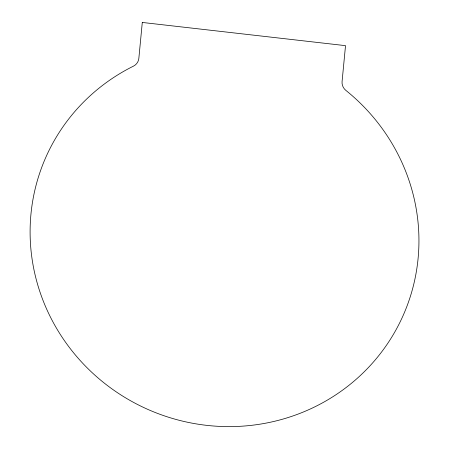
<?xml version="1.0" encoding="UTF-8"?>
<svg xmlns="http://www.w3.org/2000/svg" width="449" height="449" viewBox="0 0 449 449"><rect width="100%" height="100%" fill="white"/><g stroke="black" fill="none" stroke-linecap="round" stroke-linejoin="round"><path stroke-width="0.67" d="M142.288 22.45L138.848 58.37A10.254 9.94 23.6 0 1 133.465 66.143A195.382 189.326 23.6 0 0 66.727 343.883A195.382 189.326 23.6 0 0 358.515 377.194A195.382 189.326 23.6 0 0 345.87 90.395A10.254 9.94 23.6 0 1 342.076 81.572L345.522 45.652L142.288 22.45"/></g></svg>
